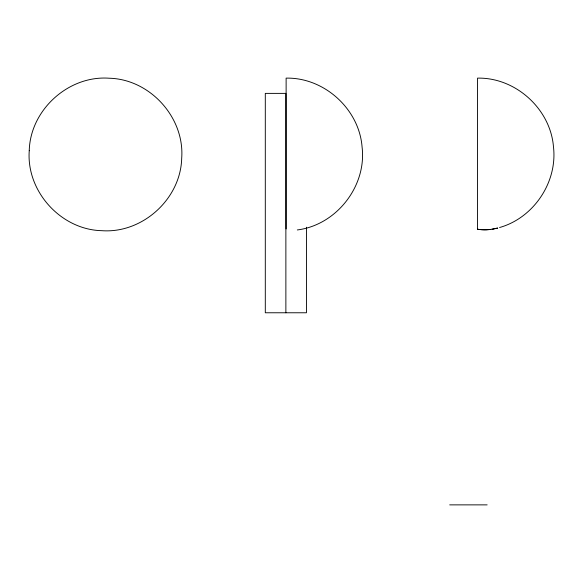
<?xml version="1.0" encoding="UTF-8"?>
<svg xmlns="http://www.w3.org/2000/svg" width="583" height="583" viewBox="0 0 583 583"><rect width="100%" height="100%" fill="white"/><g stroke="black" fill="none" stroke-linecap="round" stroke-linejoin="round"><path stroke-width="0.87" d="M499.551 227.53C533.678 217.911 557.596 182.188 553.486 146.974C550.563 109.006 515.598 77.313 477.528 78.129L477.528 229.236A75.338 60.275 90 0 0 486.368 229.768L489.946 229.52M497.693 228.062L497.642 228.077M493.539 229.002L497.459 228.121L490.318 229.483M297.323 229.95C336.449 225.067 366.853 186.108 362.079 146.974C359.157 109.006 324.192 77.313 286.122 78.129L286.122 228.944M493.182 229.068L492.11 229.243M489.603 229.556L486.725 229.753A75.338 60.275 -90 0 1 477.528 229.236M449.704 504.871L487.148 504.871M306.447 227.202L306.447 312.772L265.301 312.772L265.301 93.382L285.874 93.382L285.874 312.772M29.245 150.706C26.22 191.392 60.945 229.702 101.733 230.679C142.412 233.703 180.723 198.978 181.699 158.197C184.724 117.511 149.999 79.201 109.21 78.224C68.532 75.2 30.221 109.925 29.245 150.706"/></g></svg>
